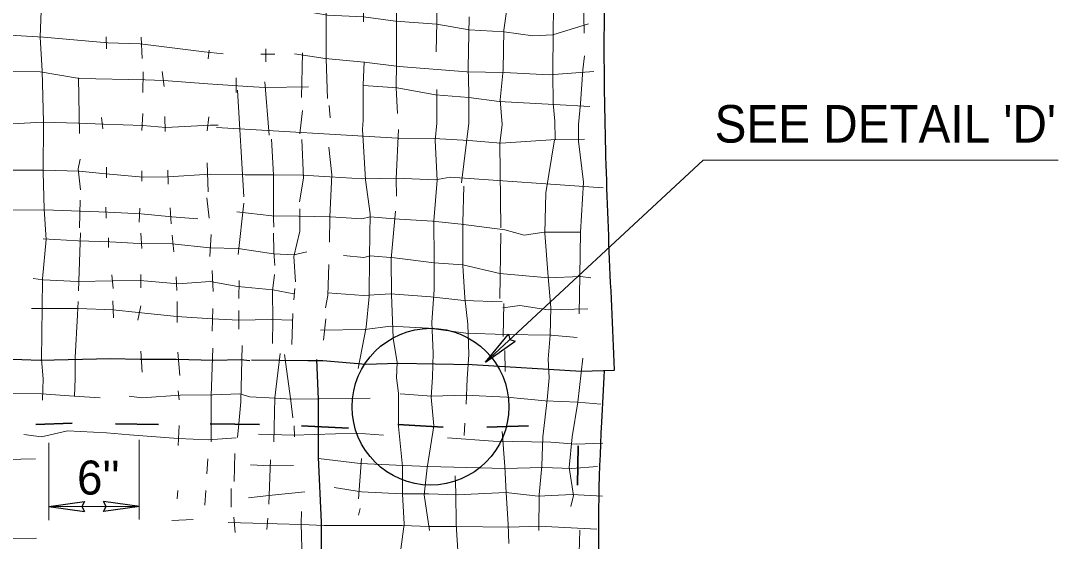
# Model space of a CAD drawing. Extents: x 634 to 1005, y -299 to -22.
# Drawn here: x 789.1 to 825.74, y -170.96 to -152.59 of the extents above; entities that cross this region are included whole.
import ezdxf

# ---------------------------------------------------------------- set-up
doc = ezdxf.new("R2010")
doc.units = 0
doc.header["$LTSCALE"] = 0.53
doc.layers.add('1', color=7, linetype='Continuous', lineweight=13)

msp = doc.modelspace()

# ---------------------------------------------------------------- linework, layer by layer
at = {"layer": '1'}
for p, q in [((808.9773, -151.7243), (808.9965, -153.0192)), ((792.1192, -153.1525), (792.1366, -153.5772)), ((793.3574, -153.17), (793.3924, -153.9137)), ((795.7608, -153.6305), (795.7249, -153.9312)), ((797.5853, -153.7721), (798.08, -153.7721)), ((797.7618, -154.0377), (797.7618, -153.5772)), ((799.0168, -155.2935), (799.0526, -153.7188)), ((793.4099, -155.1162), (793.4274, -154.3908)), ((794.1693, -154.9038), (794.0986, -154.3733)), ((791.1823, -156.5659), (791.1473, -154.6032)), ((796.7151, -155.1162), (796.7151, -154.6032)), ((797.8742, -156.6209), (797.7268, -154.7447)), ((796.7584, -155.032), (796.9799, -158.7994)), ((803.7893, -156.1996), (803.7893, -155.0096)), ((800.0244, -156.018), (799.9894, -155.5758)), ((791.9959, -156.4077), (791.9601, -156.0005)), ((793.3741, -156.461), (793.4099, -155.8589)), ((794.2043, -156.496), (794.1877, -155.9647)), ((795.6892, -156.4777), (795.7432, -155.983)), ((798.9635, -156.5842), (799.0526, -155.7532)), ((804.667, -158.3114), (804.9202, -156.1996)), ((807.978, -156.7658), (807.9613, -156.1287)), ((792.1366, -157.7559), (792.1366, -158.1273)), ((793.3741, -157.88), (793.3741, -158.2514)), ((794.2934, -157.8618), (794.3109, -158.358)), ((795.6892, -157.5969), (795.7249, -158.6228)), ((791.1823, -159.8969), (791.2006, -158.9235)), ((795.6717, -158.8352), (795.7608, -159.5605)), ((792.1017, -159.1708), (792.1192, -159.5605)), ((793.3033, -159.2066), (793.2858, -159.7012)), ((794.3818, -159.1891), (794.4175, -159.7554)), ((796.9799, -159.0301), (796.7858, -160.8338)), ((791.1473, -162.1254), (791.2181, -160.0727)), ((792.2074, -160.2509), (792.2074, -160.5865)), ((793.3391, -160.091), (793.3741, -160.6214)), ((794.4525, -160.1617), (794.505, -160.7455)), ((795.8307, -160.1268), (795.7782, -160.9046)), ((806.0161, -162.3902), (806.0519, -160.091)), ((800.4974, -160.8696), (801.2219, -160.9396)), ((793.3391, -161.5408), (793.3391, -162.0188)), ((795.8665, -161.4001), (795.9023, -162.1429)), ((792.314, -161.5592), (792.3673, -162.0372)), ((794.5933, -161.6299), (794.6116, -162.1071)), ((796.8208, -161.754), (796.8033, -162.3902)), ((798.7828, -162.0372), (798.7478, -162.4435)), ((799.9312, -162.1953), (801.2044, -162.2844)), ((792.3498, -162.4785), (792.3839, -163.0797)), ((794.6291, -162.4968), (794.6291, -163.2396)), ((806.1402, -163.7343), (806.1577, -162.5667)), ((793.3391, -162.6558), (793.2333, -163.1513)), ((795.8848, -162.7442), (795.8665, -163.5402)), ((796.8033, -162.8158), (796.8033, -163.4694)), ((798.712, -162.9207), (798.6771, -164.0174)), ((799.8787, -163.1155), (799.7904, -163.8583)), ((799.6847, -163.5052), (801.2577, -163.4869)), ((793.3391, -164.2481), (793.3924, -164.9909)), ((794.6465, -164.2831), (794.7173, -165.1142)), ((806.2109, -164.9734), (806.1926, -164.2297)), ((789.8748, -165.986), (789.8923, -165.2249)), ((791.0057, -165.827), (791.0241, -165.2249)), ((804.8319, -166.1267), (804.8677, -165.2249)), ((794.6648, -165.6496), (794.6998, -165.9685)), ((794.6998, -166.8704), (794.6648, -167.5774)), ((798.7695, -167.2767), (798.752, -166.8871)), ((804.7619, -167.2243), (804.7794, -166.7987)), ((793.29, -169.5161), (793.29, -167.3767)), ((790.0906, -170.2223), (790.0906, -167.4875)), ((795.7074, -168.0554), (795.6717, -168.5858)), ((796.6617, -167.8606), (796.6443, -168.8515)), ((797.8684, -169.6468), (797.9209, -168.0904)), ((801.0321, -169.4702), (801.1378, -168.0371)), ((794.6291, -169.4702), (794.6465, -169.1688)), ((795.6367, -169.1688), (795.6017, -169.6826)), ((796.5377, -169.0988), (796.5377, -169.7534)), ((793.29, -170.1923), (793.29, -169.4903)), ((790.0914, -169.7343), (793.2908, -169.7343)), ((801.0321, -170.0365), (801.0853, -169.8058)), ((795.1945, -170.1956), (794.435, -170.2306)), ((797.3022, -170.3188), (796.4319, -170.3022)), ((796.6268, -170.1065), (796.6793, -170.6552)), ((797.7977, -170.5495), (797.8327, -170.1422)), ((808.8416, -170.5728), (808.8032, -171.9052))]:
    msp.add_line(p, q, dxfattribs=at)
at = {"layer": '1', "lineweight": 25}
for p, q in [((805.5181, -164.6362), (806.3275, -163.6493)), ((805.5181, -164.6362), (806.564, -163.9033)), ((790.0914, -169.7343), (791.3563, -169.561)), ((793.2908, -169.7334), (792.0258, -169.5593)), ((790.0914, -169.7343), (791.3563, -169.9082)), ((793.2908, -169.7334), (792.0258, -169.9066))]:
    msp.add_line(p, q, dxfattribs=at)
at = {"layer": '1', "lineweight": 35}
for p, q in [((790.9133, -166.7962), (789.64, -166.8346)), ((793.972, -166.8346), (792.4472, -166.8154)), ((795.7932, -166.8154), (797.5303, -166.8346)), ((799.0168, -166.8929), (800.6773, -166.9703)), ((802.4144, -166.8346), (804.0158, -166.932)), ((805.5606, -166.932), (807.0278, -166.8929)), ((808.7658, -168.9806), (808.785, -167.5899))]:
    msp.add_line(p, q, dxfattribs=at)
at = {"layer": '1'}
for points in [[(802.4103, -155.8589), (802.3578, -154.9571), (802.3752, -154.0727), (802.3752, -152.5163), (802.3395, -150.9591), (802.4461, -149.8448), (802.3927, -148.5716), (802.322, -147.4398), (802.287, -146.9793)], [(799.9362, -155.3285), (799.8828, -153.9312), (799.8828, -152.2856), (799.9187, -150.8183), (799.9712, -149.5259), (800.0427, -148.5541), (800.0952, -147.3332)], [(803.7718, -153.683), (803.7893, -152.6395), (803.8067, -151.1189), (803.8243, -149.9331), (803.8426, -148.6773), (803.8776, -147.5098)], [(807.9613, -156.1287), (807.9081, -155.505), (807.8897, -154.4433), (807.9081, -152.9585), (807.9256, -151.4371), (807.8723, -149.9156), (807.8198, -148.5891)], [(789.9098, -156.1637), (789.8566, -154.355), (789.7866, -153.17), (789.8391, -151.9325), (789.8041, -150.1813), (789.8207, -149.1902)], [(801.2086, -152.6221), (801.2269, -151.0298), (801.1028, -150.2521), (801.1728, -149.6325), (801.1028, -149.4027)], [(806.1052, -156.2528), (806.0336, -155.3809), (806.1402, -154.32), (806.1577, -152.9227), (806.3875, -151.3487), (806.4941, -150.0039), (806.4583, -149.5259)], [(797.1614, -152.2148), (797.7977, -152.2332), (799.1051, -152.2507), (799.9362, -152.3922), (801.2086, -152.4447), (802.3395, -152.6046), (803.7893, -152.7103), (804.9385, -152.9043), (806.1751, -152.976), (807.1827, -153.1175), (807.8897, -153.0817), (809.1447, -152.6928)], [(804.9202, -156.1996), (804.9202, -155.1337), (804.9027, -154.2492), (804.9385, -152.4447)], [(796.2554, -153.7546), (795.5834, -153.683), (793.3217, -153.4007), (792.1724, -153.3648), (789.9098, -153.17), (788.5133, -153.0817), (786.18, -152.9935), (783.984, -153.0151)], [(798.7695, -153.7546), (799.8479, -153.9137), (801.2269, -154.0544), (802.4636, -154.1959), (804.8494, -154.3908), (806.1751, -154.4092), (807.7665, -154.4974), (809.3396, -154.3733)], [(808.7916, -156.2528), (808.8624, -155.505), (808.9507, -154.32), (809.004, -153.8246)], [(801.1911, -156.0929), (801.1911, -154.8505), (801.2269, -154.0377)], [(797.1257, -154.9038), (795.7074, -154.8147), (794.1519, -154.6914), (793.4982, -154.6739), (791.1823, -154.6207), (789.7866, -154.3908), (788.3542, -154.3733)], [(797.1257, -154.9038), (797.7268, -154.9387), (799.2642, -154.9212)], [(801.2086, -154.868), (802.3927, -154.9571), (803.7535, -155.2044), (804.9202, -155.2935), (805.9986, -155.4351), (807.9439, -155.5408), (809.198, -155.6117)], [(784.3596, -156.2345), (785.2614, -156.1287), (786.3215, -156.1821), (787.3467, -156.217), (788.6024, -156.2345), (789.8748, -156.1637), (791.1473, -156.1996), (792.0308, -156.2345), (793.4099, -156.2878), (794.2227, -156.3586), (795.7957, -156.2703), (796.078, -156.2703)], [(789.8923, -165.2249), (789.8391, -164.5487), (789.8566, -162.7092), (789.8748, -161.7007), (789.9981, -160.3033), (789.9273, -159.2416), (789.8923, -157.9325), (789.9098, -156.1637)], [(796.0147, -156.3502), (802.4103, -156.73), (803.701, -156.7475), (804.9202, -156.8183), (806.0519, -156.9074), (807.9963, -156.7833), (809.004, -156.7658)], [(801.0146, -164.8668), (801.2968, -163.3987), (801.4035, -162.3194), (801.4209, -160.9046), (801.4384, -159.4007), (801.2794, -158.1982), (801.1728, -156.4294), (801.1911, -156.0929)], [(803.6477, -165.1724), (803.6653, -164.318), (803.6128, -163.2396), (803.701, -162.0721), (803.701, -161.0112), (803.6835, -159.6488), (803.8067, -158.2165), (803.736, -156.8183), (803.7893, -156.1996)], [(806.0527, -159.9011), (806.0161, -156.9248), (806.1052, -156.2528)], [(808.8266, -162.939), (808.8441, -161.5949), (808.8624, -160.0552), (808.9682, -158.2873), (808.7916, -156.8366), (808.7916, -156.2528)], [(797.9526, -156.7658), (798.0225, -158.0207), (798.0225, -159.5605), (798.0408, -159.8787)], [(799.031, -156.7833), (799.0834, -158.1448), (798.9418, -158.9767)], [(802.3752, -158.7819), (802.3578, -158.1632), (802.4461, -156.4294)], [(807.7665, -165.1899), (807.7307, -164.5312), (807.8015, -163.6818), (807.8198, -162.7092), (807.7307, -161.6299), (807.6066, -160.091), (807.6424, -158.6578), (807.9447, -156.79)], [(799.9845, -157.0481), (800.0911, -158.0207), (800.0202, -159.5064), (800.0027, -160.4091)], [(791.2181, -158.5521), (791.1298, -157.8092), (791.2006, -157.4737)], [(805.5181, -164.6362), (813.2035, -157.5028), (825.7373, -157.5028)], [(787.3999, -157.8618), (788.5133, -157.8618), (789.8923, -157.8618), (791.1648, -157.8975), (792.1017, -157.9867), (793.4274, -158.1099), (794.2934, -158.0924), (795.7957, -158.0033), (797.0323, -158.0207), (798.0225, -158.0207), (799.0484, -158.0391), (800.0202, -158.0924), (801.1869, -158.1632)], [(801.1869, -158.1632), (802.3578, -158.1448), (803.7535, -158.1982), (804.2665, -158.1099), (809.6685, -158.4804)], [(804.8677, -165.2249), (804.9202, -164.3713), (804.8852, -163.2929), (804.7794, -162.3727), (804.7078, -161.2227), (804.7078, -159.7196), (804.7437, -158.428)], [(788.3501, -159.2774), (789.9448, -159.2591), (791.2181, -159.3123), (792.1724, -159.3482), (793.3574, -159.4007), (794.435, -159.5064), (795.3543, -159.578)], [(796.7326, -159.3307), (797.97, -159.4723), (798.9069, -159.4897), (800.0377, -159.5064), (801.152, -159.578)], [(798.9593, -159.2241), (798.9593, -160.0202), (798.7478, -160.9046), (798.8003, -161.8064)], [(802.3752, -165.1899), (802.3927, -164.6545), (802.2512, -163.7876), (802.1988, -162.2495), (802.1812, -160.9928), (802.3395, -159.3123)], [(801.152, -159.578), (801.4384, -159.5064), (802.287, -159.578), (803.6477, -159.6662), (804.6553, -159.7721), (806.1926, -159.9669), (806.8822, -160.1617), (807.59, -160.0552), (808.8624, -160.0552)], [(789.8923, -160.2858), (791.1298, -160.3567), (792.2432, -160.3916), (793.2858, -160.4449), (794.4525, -160.4624), (795.7782, -160.604), (796.7858, -160.6214), (798.0225, -160.8163), (798.7478, -160.8521), (799.2067, -160.7455)], [(798.0225, -160.091), (798.0408, -160.7281), (798.0767, -161.2227)], [(799.9845, -161.1877), (799.9495, -162.2844), (799.8604, -162.7267)], [(801.2219, -160.9396), (801.4384, -160.8871), (802.3045, -160.9571), (803.701, -161.1352), (804.7078, -161.2052), (806.0161, -161.5058), (807.7307, -161.6658), (808.8624, -161.6124), (809.2338, -161.6658)], [(798.0583, -161.5408), (797.9883, -162.1254), (798.005, -163.1513), (797.9883, -163.9824)], [(789.5384, -161.6832), (789.8923, -161.7357), (791.1123, -161.789), (792.3673, -161.7715), (793.3217, -161.754), (794.6648, -161.8773), (795.7957, -161.789), (796.7676, -161.9663), (798.005, -162.0896), (798.7478, -162.2312)], [(801.2044, -162.2844), (802.1629, -162.2312), (803.5777, -162.3369), (804.7437, -162.461), (806.1052, -162.5143)], [(791.0241, -165.2249), (791.0241, -164.4771), (791.1123, -162.974), (791.1298, -162.4968)], [(806.1227, -162.7267), (806.7231, -162.6375), (807.7307, -162.7974), (809.1273, -162.7616)], [(789.4852, -162.7442), (789.8566, -162.7442), (791.1298, -162.7442), (792.3673, -162.7974), (793.2508, -162.8857), (794.6116, -163.0272), (795.8665, -163.1155), (796.8033, -163.1513), (797.9526, -163.133), (798.6771, -163.1513)], [(801.2577, -163.4869), (802.1629, -163.3637), (803.5062, -163.4345), (804.8144, -163.611), (806.1926, -163.6643), (807.8373, -163.6818), (808.7558, -163.7701)], [(796.9166, -164.0549), (796.8742, -166.0385), (796.8033, -166.8171), (796.7509, -167.2943)], [(795.8907, -164.1423), (795.8307, -165.827), (795.8307, -167.4533)], [(798.045, -167.4533), (798.08, -165.8969), (798.2582, -164.3372)], [(798.7162, -166.6047), (798.6454, -166.0035), (798.4172, -164.3672)], [(808.526, -169.7351), (808.6151, -169.347), (808.4735, -168.356), (808.5793, -167.2767), (808.7733, -166.056), (808.9498, -164.5012)], [(802.4286, -173.9097), (802.4461, -172.972), (802.4985, -171.4156), (802.6401, -170.3547), (802.5877, -169.2929), (802.5877, -168.3211), (802.4461, -166.9054), (802.4461, -165.7387), (802.3752, -165.1899)], [(803.542, -170.5845), (803.3471, -169.3287), (803.4537, -168.3735), (803.6835, -166.8871), (803.5952, -165.8794), (803.6477, -165.1724)], [(807.3951, -170.5845), (807.4126, -169.3287), (807.5008, -168.3028), (807.5367, -167.2767), (807.6957, -165.9685), (807.7665, -165.1899)], [(783.9548, -165.7237), (785.1732, -165.7029), (786.0925, -165.6137), (787.2758, -165.7029), (788.6907, -165.7387), (789.8391, -165.7553), (790.9882, -165.8445), (791.9067, -165.8969)], [(797.1964, -165.8619), (796.8383, -165.7553), (795.8848, -165.7912), (794.7357, -165.8087), (793.3741, -165.8969), (792.9327, -165.8445)], [(797.1964, -165.8619), (798.0974, -165.9144), (798.6637, -165.9502), (799.6355, -165.9327), (801.4384, -165.9144)], [(802.4985, -165.7553), (803.6128, -165.8445), (804.7961, -165.8087), (806.2634, -165.8794), (807.6249, -166.0035), (808.7733, -166.056), (809.5878, -166.1267)], [(796.7092, -167.3142), (795.7199, -167.3842), (794.659, -167.3317), (792.9444, -167.2077), (792.1317, -167.1369), (790.7526, -167.0661), (789.8341, -167.2784), (789.2153, -167.1902)], [(797.497, -167.1802), (798.7337, -167.216), (800.9612, -167.1444), (801.9156, -167.216)], [(804.1732, -167.3051), (805.7812, -167.4292), (807.8157, -167.465), (808.7183, -167.5316), (809.6543, -167.4983)], [(806.335, -171.045), (806.3167, -170.3547), (806.2468, -169.2579), (806.1926, -168.3211), (806.1052, -167.0828)], [(784.5361, -167.9847), (785.9327, -167.9313), (787.3117, -168.0729), (788.5841, -168.0729), (789.6268, -168.0554)], [(799.6181, -168.0371), (801.0853, -168.2145), (802.6226, -168.2852), (803.4887, -168.3211), (806.1926, -168.391), (807.5367, -168.356), (808.5617, -168.391), (809.4628, -168.3211)], [(797.2139, -168.2678), (797.9209, -168.3028), (798.7337, -168.2852)], [(804.5671, -171.8402), (804.4788, -170.3721), (804.4605, -169.2404), (804.443, -168.6567)], [(797.1431, -169.4344), (797.8684, -169.347), (799.1401, -169.2229)], [(800.166, -169.063), (801.1378, -169.2229), (802.5702, -169.2929), (803.5062, -169.2929), (804.5137, -169.3287), (806.2284, -169.2404), (807.3776, -169.3645), (808.5793, -169.3112), (809.6402, -169.3645)], [(798.981, -173.2376), (799.0168, -172.8312), (799.0351, -171.6279), (798.9993, -170.3372), (799.0168, -169.9124)], [(797.3022, -170.3188), (799.0168, -170.3721), (799.8121, -170.4079), (802.5877, -170.4079), (803.5245, -170.4429), (804.4788, -170.4429), (806.3525, -170.4613), (807.4126, -170.4254), (809.4445, -170.532)], [(783.9548, -170.9142), (784.9433, -170.7793), (786.3215, -170.7793), (787.1876, -170.7968), (788.6374, -170.8676), (789.6625, -170.8492)]]:
    msp.add_lwpolyline(points, dxfattribs=at)
at = {"layer": '1', "lineweight": 25}
for points in [[(806.3275, -163.6493), (806.375, -163.8442), (806.564, -163.9033)], [(788.49, -164.5204), (789.7866, -164.5662), (792.2782, -164.5129), (793.3217, -164.5312), (794.5933, -164.5312), (795.919, -164.5662), (796.8742, -164.5487), (797.1922, -164.5837)], [(797.2497, -164.5545), (799.2425, -164.5837), (799.7729, -164.5837), (801.2927, -164.7078)], [(800.0736, -174.3918), (800.1127, -174.122), (799.8828, -172.937), (799.7238, -171.4156), (799.7238, -170.2838), (799.6181, -168.0021), (799.6181, -165.9502), (799.5522, -164.547)], [(801.2927, -164.7078), (802.4286, -164.6719), (805.0409, -164.7211), (808.8974, -164.9551), (810.0741, -164.9226)], [(791.3563, -169.561), (791.2589, -169.7359), (791.3563, -169.9082)], [(792.0258, -169.9066), (792.1233, -169.7318), (792.0258, -169.5593)]]:
    msp.add_lwpolyline(points, dxfattribs=at)
msp.add_circle((803.5722, -166.212), 2.7679, dxfattribs=at)
for points in [[(810.0741, -164.9059), (809.7343, -155.9963), (809.7343, -151.3821), (809.8892, -147.7929)], [(783.4635, -185.1876), (790.2072, -185.3358), (794.8755, -185.2209), (798.6903, -185.3358), (801.9348, -185.3358), (805.5214, -185.2783), (807.6849, -185.4491), (809.2213, -185.3358), (809.4495, -184.9936), (809.392, -180.0937), (809.6202, -174.2261), (809.5627, -172.8596), (809.6202, -166.763), (809.7193, -164.9392)]]:
    msp.add_spline(points, degree=3, dxfattribs=at)

# ---------------------------------------------------------------- texts
at = {"layer": '1', "width": 0.95}
msp.add_text("SEE DETAIL 'D'", height=1.325, dxfattribs=at).set_placement((813.6034, -156.8874))
at = {"layer": '1'}
msp.add_text("6''                         ", height=1.2, dxfattribs=at).set_placement((791.0934, -169.3141))

doc.saveas('drawing.dxf')
